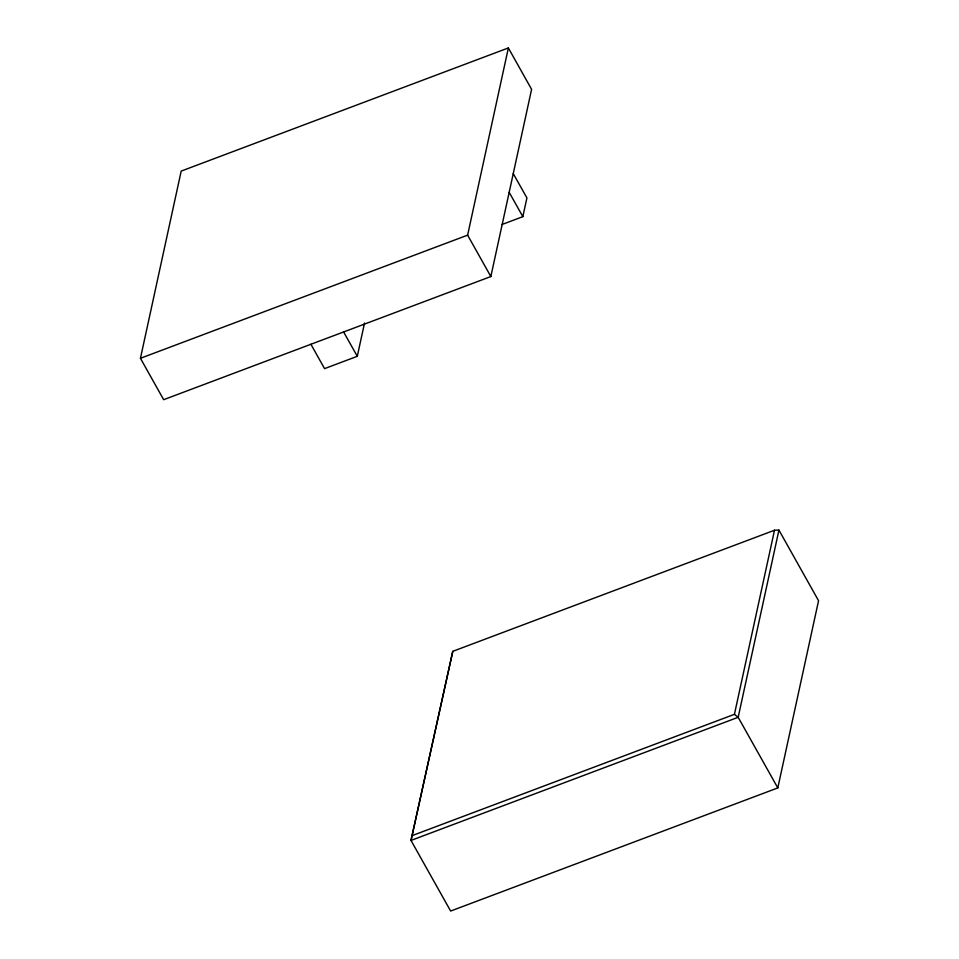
<?xml version="1.0" encoding="UTF-8"?>
<svg xmlns="http://www.w3.org/2000/svg" width="959" height="959" viewBox="0 0 959 959"><rect width="100%" height="100%" fill="white"/><g stroke="black" fill="none" stroke-linecap="round" stroke-linejoin="round"><path stroke-width="1.44" d="M140.446 358.294L181.191 171.086L508.366 47.95L531.598 89.343L490.84 276.552L163.665 399.687L140.446 358.294L467.62 235.147L508.366 47.95M310.896 344.269L324.562 368.628L357.287 356.304L364.528 323.039M501.881 224.55L522.847 216.662L526.923 197.938L513.257 173.591M778.936 530.099L738.178 717.296L411.003 840.432L452.78 651.329L774.5 530.243L778.936 530.099L818.554 600.706L777.809 787.914L450.634 911.05L411.003 840.432L452.78 651.329M412.706 835.409L734.426 714.323L774.5 530.243M734.426 714.323L738.178 717.296L777.809 787.914M509.181 192.303L522.847 216.662M467.62 235.147L490.84 276.552M343.622 331.958L357.287 356.304"/></g></svg>
